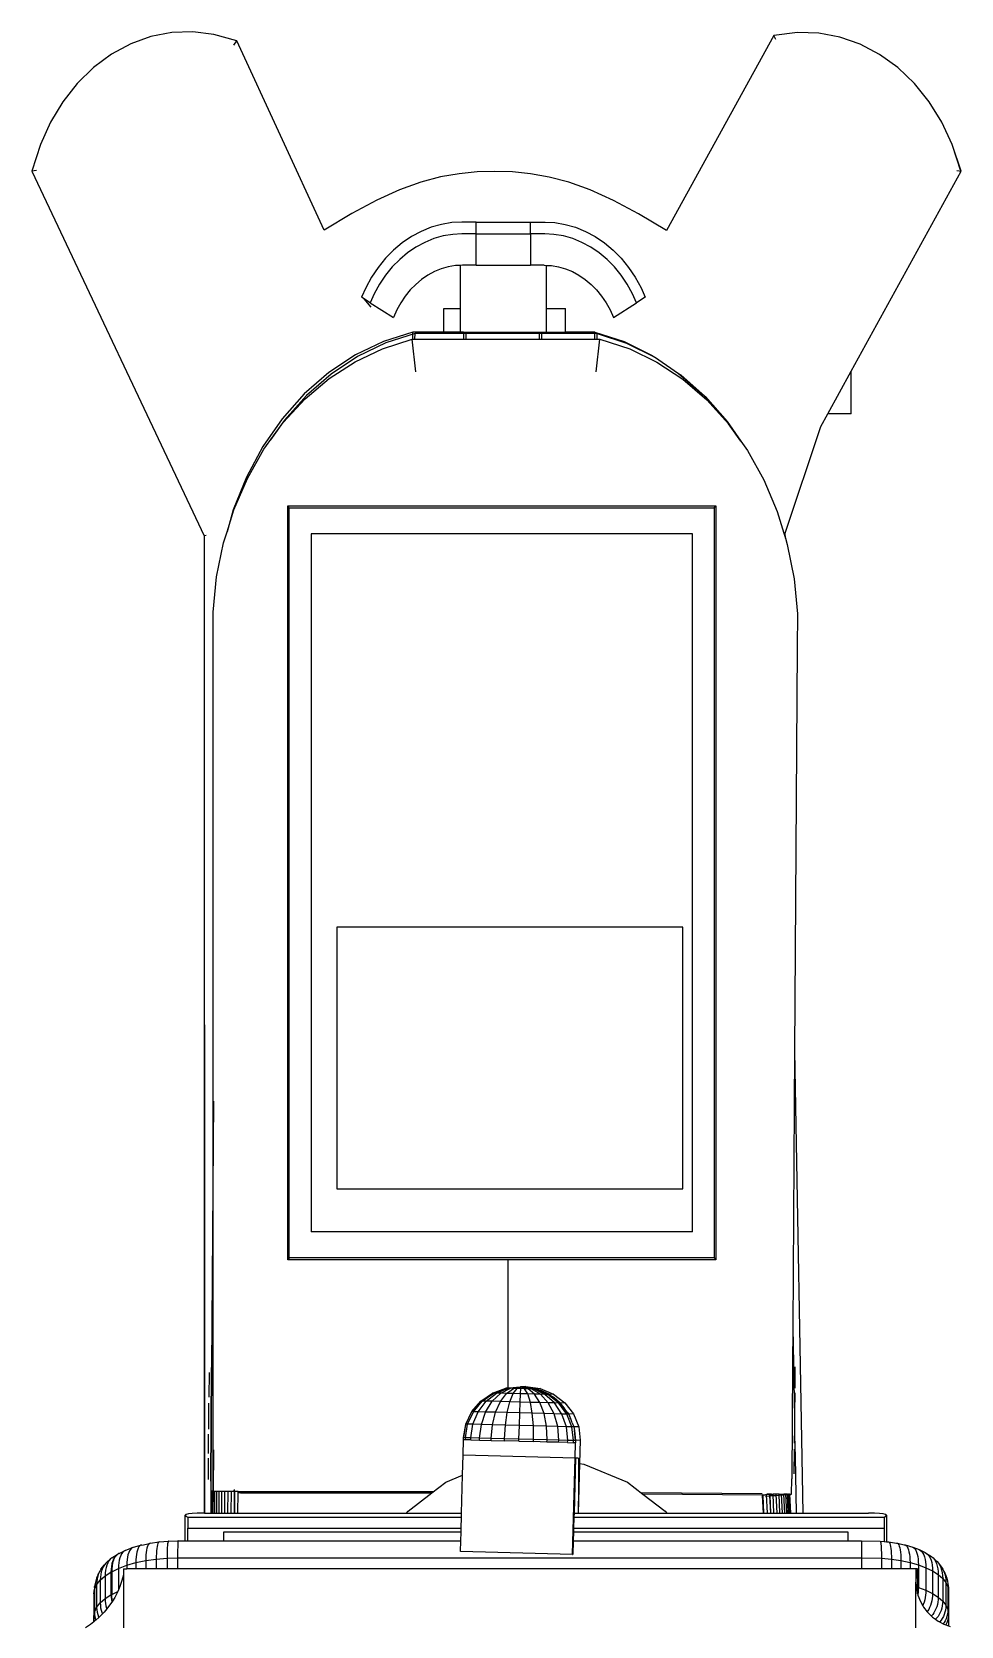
# Model space of a CAD drawing. Header units: centimetres. Extents: x 127 to 455, y 35 to 178.
# Drawn here: x 131.5 to 178.8, y 97.1 to 178.2 of the extents above; entities that cross this region are included whole.
import ezdxf

# ---------------------------------------------------------------- set-up
doc = ezdxf.new("R2010")
doc.units = ezdxf.units.CM
doc.layers.add('Edges', color=7, linetype='Continuous')

# ---------------------------------------------------------------- blocks, each defined once
blk = doc.blocks.new('ultrasound machine pl')
at = {"layer": 'Edges'}
for p, q in [((137.513, 178.002), (136.485, 177.633)), ((138.573, 178.207), (137.513, 178.002)), ((139.647, 178.245), (138.573, 178.207)), ((140.715, 178.115), (139.647, 178.245)), ((141.885, 177.785), (140.715, 178.115)), ((141.745, 177.564), (141.885, 177.785)), ((146.342, 168.156), (141.885, 177.785)), ((169.249, 178.067), (163.779, 168.124)), ((170.452, 178.216), (169.249, 178.067)), ((169.359, 177.85), (169.249, 178.067)), ((171.535, 178.182), (170.452, 178.216)), ((172.605, 177.982), (171.535, 178.182)), ((173.645, 177.617), (172.605, 177.982)), ((135.505, 177.107), (134.591, 176.432)), ((136.485, 177.633), (135.505, 177.107)), ((174.636, 177.096), (173.645, 177.617)), ((175.563, 176.425), (174.636, 177.096)), ((134.591, 176.432), (133.759, 175.621)), ((176.41, 175.617), (175.563, 176.425)), ((133.759, 175.621), (133.022, 174.687)), ((177.163, 174.685), (176.41, 175.617)), ((133.022, 174.687), (132.393, 173.646)), ((177.809, 173.645), (177.163, 174.685)), ((132.393, 173.646), (131.883, 172.516)), ((178.337, 172.514), (177.809, 173.645)), ((131.883, 172.516), (131.451, 171.161)), ((178.784, 171.154), (178.331, 172.51)), ((178.787, 171.154), (178.334, 172.512)), ((178.791, 171.153), (178.337, 172.514)), ((131.684, 171.182), (131.451, 171.161)), ((131.451, 171.161), (140.236, 152.591)), ((173.189, 160.969), (178.791, 171.153)), ((178.576, 171.179), (178.787, 171.154)), ((178.787, 171.154), (178.784, 171.154)), ((178.791, 171.153), (178.787, 171.154)), ((151.284, 168.085), (150.792, 167.821)), ((151.794, 168.294), (151.284, 168.085)), ((152.318, 168.444), (151.794, 168.294)), ((152.852, 168.534), (152.318, 168.444)), ((153.348, 168.562), (152.852, 168.534)), ((154.092, 168.562), (153.348, 168.562)), ((154.092, 168.562), (156.851, 168.562)), ((154.092, 167.962), (154.092, 168.562)), ((156.851, 168.562), (157.596, 168.562)), ((156.851, 167.962), (156.851, 168.562)), ((157.596, 168.562), (158.091, 168.534)), ((158.091, 168.534), (158.625, 168.444)), ((158.625, 168.444), (159.15, 168.294)), ((159.15, 168.294), (159.66, 168.085)), ((159.66, 168.085), (160.152, 167.821)), ((150.323, 167.502), (149.881, 167.132)), ((150.792, 167.821), (150.323, 167.502)), ((151.019, 167.285), (150.591, 166.994)), ((151.468, 167.527), (151.019, 167.285)), ((151.934, 167.717), (151.468, 167.527)), ((152.412, 167.854), (151.934, 167.717)), ((152.899, 167.936), (152.412, 167.854)), ((153.36, 167.962), (152.899, 167.936)), ((154.092, 167.962), (153.36, 167.962)), ((154.092, 166.362), (154.092, 167.962)), ((154.092, 167.962), (156.851, 167.962)), ((156.851, 167.962), (156.851, 166.362)), ((157.584, 167.962), (156.851, 167.962)), ((158.044, 167.936), (157.584, 167.962)), ((158.531, 167.854), (158.044, 167.936)), ((159.01, 167.717), (158.531, 167.854)), ((159.476, 167.527), (159.01, 167.717)), ((159.925, 167.285), (159.476, 167.527)), ((160.353, 166.994), (159.925, 167.285)), ((160.152, 167.821), (160.621, 167.502)), ((160.621, 167.502), (161.063, 167.132)), ((149.47, 166.715), (149.094, 166.253)), ((149.881, 167.132), (149.47, 166.715)), ((150.188, 166.657), (149.813, 166.276)), ((150.591, 166.994), (150.188, 166.657)), ((160.756, 166.657), (160.353, 166.994)), ((161.131, 166.276), (160.756, 166.657)), ((161.063, 167.132), (161.474, 166.715)), ((161.474, 166.715), (161.85, 166.253)), ((148.755, 165.75), (148.458, 165.213)), ((149.094, 166.253), (148.755, 165.75)), ((149.469, 165.854), (149.16, 165.396)), ((149.813, 166.276), (149.469, 165.854)), ((151.306, 165.64), (151.006, 165.389)), ((151.625, 165.857), (151.306, 165.64)), ((151.959, 166.037), (151.625, 165.857)), ((152.306, 166.178), (151.959, 166.037)), ((152.662, 166.28), (152.306, 166.178)), ((153.025, 166.342), (152.662, 166.28)), ((153.283, 166.356), (153.025, 166.342)), ((153.391, 166.362), (153.283, 166.356)), ((153.283, 164.164), (153.283, 166.356)), ((154.092, 166.362), (153.391, 166.362)), ((154.092, 166.362), (156.851, 166.362)), ((157.553, 166.362), (156.851, 166.362)), ((157.553, 166.362), (157.661, 166.356)), ((157.661, 166.356), (157.919, 166.342)), ((157.661, 164.164), (157.661, 166.356)), ((157.919, 166.342), (158.281, 166.28)), ((158.281, 166.28), (158.638, 166.178)), ((158.638, 166.178), (158.985, 166.037)), ((158.985, 166.037), (159.319, 165.857)), ((159.319, 165.857), (159.637, 165.64)), ((159.637, 165.64), (159.938, 165.389)), ((161.474, 165.854), (161.131, 166.276)), ((161.783, 165.396), (161.474, 165.854)), ((161.85, 166.253), (162.188, 165.75)), ((162.188, 165.75), (162.486, 165.213)), ((148.458, 165.213), (148.244, 164.735)), ((148.889, 164.905), (148.687, 164.452)), ((149.16, 165.396), (148.889, 164.905)), ((150.727, 165.105), (150.471, 164.791)), ((151.006, 165.389), (150.727, 165.105)), ((159.938, 165.389), (160.217, 165.105)), ((160.217, 165.105), (160.472, 164.791)), ((162.055, 164.905), (161.783, 165.396)), ((162.257, 164.452), (162.055, 164.905)), ((162.486, 165.213), (162.699, 164.735)), ((148.687, 164.452), (148.244, 164.735)), ((148.364, 164.658), (148.717, 164.225)), ((148.687, 164.452), (149.866, 163.698)), ((150.039, 164.085), (149.866, 163.698)), ((150.241, 164.45), (150.039, 164.085)), ((150.471, 164.791), (150.241, 164.45)), ((152.445, 162.962), (152.445, 164.164)), ((152.445, 164.164), (153.283, 164.164)), ((153.283, 162.962), (153.283, 164.164)), ((157.661, 164.164), (158.631, 164.164)), ((157.661, 162.962), (157.661, 164.164)), ((158.631, 162.962), (158.631, 164.164)), ((160.472, 164.791), (160.702, 164.45)), ((160.702, 164.45), (160.905, 164.085)), ((160.905, 164.085), (161.077, 163.698)), ((161.077, 163.698), (162.257, 164.452)), ((162.699, 164.735), (162.257, 164.452)), ((149.363, 162.486), (147.93, 161.794)), ((149.478, 162.411), (148.045, 161.719)), ((149.311, 162.113), (150.831, 162.595)), ((150.857, 162.962), (149.363, 162.486)), ((150.971, 162.887), (149.478, 162.411)), ((150.831, 162.595), (150.854, 162.595)), ((151.012, 160.931), (150.831, 162.595)), ((150.854, 162.595), (150.857, 162.962)), ((150.854, 162.578), (150.854, 162.595)), ((150.854, 162.595), (150.969, 162.595)), ((152.445, 162.962), (150.857, 162.962)), ((150.969, 162.595), (150.971, 162.887)), ((150.969, 162.578), (150.969, 162.595)), ((150.969, 162.595), (153.445, 162.595)), ((153.445, 162.887), (150.971, 162.887)), ((153.283, 162.962), (152.445, 162.962)), ((153.445, 162.962), (153.283, 162.962)), ((153.445, 162.962), (153.445, 162.887)), ((153.445, 162.962), (157.291, 162.962)), ((153.559, 162.887), (153.445, 162.887)), ((153.445, 162.887), (153.445, 162.595)), ((153.445, 162.595), (153.445, 162.578)), ((153.445, 162.595), (153.559, 162.595)), ((157.291, 162.887), (153.559, 162.887)), ((153.559, 162.887), (153.559, 162.595)), ((153.559, 162.595), (153.559, 162.578)), ((153.559, 162.595), (157.291, 162.595)), ((157.291, 162.962), (157.291, 162.887)), ((157.291, 162.962), (157.661, 162.962)), ((157.406, 162.887), (157.291, 162.887)), ((157.291, 162.887), (157.291, 162.595)), ((157.291, 162.595), (157.291, 162.578)), ((157.291, 162.595), (157.406, 162.595)), ((160.136, 162.887), (157.406, 162.887)), ((157.406, 162.887), (157.406, 162.595)), ((157.406, 162.595), (157.406, 162.578)), ((157.406, 162.595), (160.136, 162.595)), ((157.661, 162.962), (158.631, 162.962)), ((160.136, 162.962), (158.631, 162.962)), ((160.136, 162.962), (161.626, 162.472)), ((160.136, 162.887), (160.136, 162.962)), ((160.251, 162.887), (160.136, 162.887)), ((160.136, 162.595), (160.136, 162.887)), ((160.136, 162.578), (160.136, 162.595)), ((160.136, 162.595), (160.251, 162.595)), ((160.199, 160.931), (160.385, 162.595)), ((160.251, 162.887), (161.741, 162.397)), ((160.251, 162.595), (160.251, 162.887)), ((160.251, 162.578), (160.251, 162.595)), ((160.251, 162.595), (160.385, 162.595)), ((160.385, 162.595), (161.905, 162.098)), ((161.626, 162.472), (163.055, 161.767)), ((161.741, 162.397), (163.158, 161.697)), ((147.93, 161.794), (146.579, 160.897)), ((148.045, 161.719), (146.694, 160.822)), ((147.916, 161.45), (149.311, 162.113)), ((161.905, 162.098), (163.296, 161.422)), ((163.055, 161.767), (163.158, 161.697)), ((163.158, 161.697), (163.169, 161.692)), ((163.169, 161.692), (164.4, 160.858)), ((146.579, 160.897), (145.33, 159.809)), ((146.694, 160.822), (145.445, 159.734)), ((146.597, 160.594), (147.916, 161.45)), ((163.296, 161.422), (164.61, 160.553)), ((164.4, 160.858), (165.642, 159.758)), ((164.4, 160.858), (164.514, 160.783)), ((164.514, 160.783), (165.756, 159.683)), ((171.996, 158.8), (173.189, 160.969)), ((173.189, 158.8), (173.189, 160.969)), ((145.372, 159.555), (146.597, 160.594)), ((164.61, 160.553), (165.828, 159.503)), ((145.33, 159.809), (144.203, 158.545)), ((144.26, 158.35), (145.372, 159.555)), ((145.445, 159.734), (144.317, 158.47)), ((165.642, 159.758), (166.761, 158.484)), ((165.756, 159.683), (166.876, 158.409)), ((165.828, 159.503), (166.784, 158.452)), ((144.203, 158.545), (143.213, 157.126)), ((143.275, 156.995), (144.26, 158.35)), ((144.317, 158.47), (143.616, 157.464)), ((166.761, 158.484), (166.784, 158.452)), ((166.784, 158.452), (166.932, 158.288)), ((166.876, 158.409), (167.57, 157.396)), ((171.64, 158.153), (171.996, 158.8)), ((173.189, 158.8), (171.996, 158.8)), ((167.57, 157.396), (166.932, 158.288)), ((169.835, 152.722), (171.64, 158.153)), ((143.213, 157.126), (142.377, 155.571)), ((142.431, 155.509), (143.275, 156.995)), ((167.57, 157.396), (167.909, 156.924)), ((167.909, 156.924), (168.742, 155.43)), ((142.377, 155.571), (141.706, 153.906)), ((141.742, 153.914), (142.431, 155.509)), ((168.742, 155.43), (169.421, 153.829)), ((141.392, 152.795), (141.742, 153.914)), ((141.706, 153.906), (141.392, 152.795)), ((144.487, 115.723), (144.487, 154.108)), ((144.487, 154.108), (166.294, 154.108)), ((144.564, 154.015), (144.487, 154.108)), ((144.564, 115.815), (144.564, 154.015)), ((144.564, 154.015), (166.217, 154.015)), ((166.217, 154.015), (166.294, 154.108)), ((166.217, 154.015), (166.217, 115.815)), ((166.294, 154.108), (166.294, 115.723)), ((169.421, 153.829), (169.761, 152.717)), ((140.243, 152.593), (140.337, 152.622)), ((141.216, 152.232), (141.392, 152.795)), ((145.681, 152.68), (145.681, 117.151)), ((165.1, 152.68), (145.681, 152.68)), ((165.1, 117.151), (165.1, 152.68)), ((169.835, 152.722), (169.761, 152.717)), ((169.761, 152.717), (169.839, 152.46)), ((169.839, 152.46), (169.835, 152.722)), ((140.243, 152.593), (140.236, 152.591)), ((140.236, 152.591), (140.24, 152.592)), ((140.236, 152.591), (140.24, 102.814)), ((140.24, 152.592), (140.243, 152.593)), ((140.24, 102.814), (140.243, 152.593)), ((140.24, 102.814), (140.24, 152.592)), ((140.861, 150.488), (141.216, 152.232)), ((169.839, 152.46), (169.936, 152.142)), ((169.936, 152.142), (170.28, 150.394)), ((140.682, 148.705), (140.861, 150.488)), ((170.28, 150.394), (170.447, 148.61)), ((140.682, 146.981), (140.682, 148.705)), ((170.447, 148.61), (170.436, 146.886)), ((140.682, 121.64), (140.682, 146.981)), ((170.436, 146.886), (170.303, 126.345)), ((164.618, 132.652), (146.989, 132.652)), ((146.989, 132.652), (146.989, 119.329)), ((164.618, 119.329), (164.618, 132.652)), ((170.303, 126.345), (170.212, 112.258)), ((170.303, 126.345), (170.721, 102.815)), ((140.696, 123.797), (140.682, 121.64)), ((140.682, 121.64), (140.609, 110.242)), ((140.682, 103.947), (140.682, 121.64)), ((146.989, 119.329), (164.618, 119.329)), ((165.1, 117.151), (145.681, 117.151)), ((144.564, 115.815), (144.487, 115.723)), ((166.294, 115.723), (144.487, 115.723)), ((166.217, 115.815), (144.564, 115.815)), ((155.699, 115.743), (155.699, 109.191)), ((166.217, 115.815), (166.294, 115.723)), ((170.212, 112.258), (170.2, 110.365)), ((170.212, 112.258), (170.304, 107.706)), ((140.477, 109.98), (140.468, 108.73)), ((140.584, 110.242), (140.547, 104.442)), ((140.609, 110.242), (140.571, 104.442)), ((140.609, 110.242), (140.584, 110.242)), ((170.2, 110.365), (170.162, 104.565)), ((170.178, 104.565), (170.215, 110.365)), ((170.2, 110.365), (170.215, 110.365)), ((170.321, 110.273), (170.314, 109.188)), ((154.319, 108.527), (154.911, 108.935)), ((154.395, 108.525), (154.978, 108.933)), ((154.591, 108.52), (155.117, 108.929)), ((154.907, 108.512), (155.34, 108.923)), ((154.911, 108.935), (155.594, 109.181)), ((154.978, 108.933), (154.911, 108.935)), ((154.978, 108.933), (155.65, 109.18)), ((155.117, 108.929), (154.978, 108.933)), ((155.117, 108.929), (155.722, 109.178)), ((155.34, 108.923), (155.117, 108.929)), ((155.321, 108.501), (155.633, 108.916)), ((155.34, 108.923), (155.838, 109.175)), ((155.633, 108.916), (155.34, 108.923)), ((155.594, 109.181), (156.322, 109.251)), ((155.65, 109.18), (155.594, 109.181)), ((155.633, 108.916), (155.99, 109.171)), ((155.975, 108.906), (155.633, 108.916)), ((155.65, 109.18), (156.345, 109.247)), ((155.722, 109.178), (155.65, 109.18)), ((155.722, 109.178), (156.345, 109.247)), ((155.838, 109.175), (155.722, 109.178)), ((155.805, 108.488), (155.975, 108.906)), ((155.838, 109.175), (156.345, 109.247)), ((155.99, 109.171), (155.838, 109.175)), ((155.975, 108.906), (156.167, 109.166)), ((156.343, 108.897), (155.975, 108.906)), ((155.99, 109.171), (156.345, 109.247)), ((156.167, 109.166), (155.99, 109.171)), ((156.167, 109.166), (156.368, 109.249)), ((156.357, 109.161), (156.167, 109.166)), ((156.345, 109.247), (156.322, 109.251)), ((156.326, 108.474), (156.343, 108.897)), ((156.343, 108.897), (156.357, 109.161)), ((156.713, 108.887), (156.343, 108.897)), ((156.345, 109.247), (156.348, 109.247)), ((156.348, 109.247), (156.368, 109.249)), ((156.357, 109.161), (156.368, 109.249)), ((156.549, 109.156), (156.357, 109.161)), ((156.368, 109.249), (156.371, 109.249)), ((156.371, 109.249), (156.376, 109.248)), ((156.376, 109.248), (156.385, 109.247)), ((156.41, 109.247), (156.385, 109.247)), ((156.882, 109.147), (156.385, 109.247)), ((156.727, 109.151), (156.385, 109.247)), ((156.549, 109.156), (156.385, 109.247)), ((156.42, 109.248), (156.41, 109.247)), ((156.438, 109.246), (156.42, 109.248)), ((156.608, 109.265), (156.438, 109.246)), ((157.076, 109.142), (156.438, 109.246)), ((156.728, 109.229), (156.438, 109.246)), ((157, 109.144), (156.438, 109.246)), ((156.727, 109.151), (156.549, 109.156)), ((156.713, 108.887), (156.549, 109.156)), ((156.608, 109.265), (157.343, 109.157)), ((157.058, 108.878), (156.713, 108.887)), ((156.848, 108.46), (156.713, 108.887)), ((156.882, 109.147), (156.727, 109.151)), ((157.058, 108.878), (156.727, 109.151)), ((157.082, 109.161), (156.728, 109.229)), ((157, 109.144), (156.882, 109.147)), ((157.355, 108.87), (156.882, 109.147)), ((157.076, 109.142), (157, 109.144)), ((157.585, 108.864), (157, 109.144)), ((157.355, 108.87), (157.058, 108.878)), ((157.336, 108.447), (157.058, 108.878)), ((157.731, 108.86), (157.076, 109.142)), ((157.103, 109.142), (157.076, 109.142)), ((157.136, 109.144), (157.082, 109.161)), ((157.103, 109.142), (157.783, 108.859)), ((157.343, 109.157), (157.136, 109.144)), ((157.425, 109.048), (157.136, 109.144)), ((157.343, 109.157), (158.023, 108.874)), ((157.585, 108.864), (157.355, 108.87)), ((157.757, 108.436), (157.355, 108.87)), ((157.75, 108.891), (157.425, 109.048)), ((157.731, 108.86), (157.585, 108.864)), ((158.081, 108.428), (157.585, 108.864)), ((158.288, 108.422), (157.731, 108.86)), ((157.783, 108.859), (157.731, 108.86)), ((157.798, 108.86), (157.75, 108.891)), ((157.783, 108.859), (158.347, 108.431)), ((157.804, 108.86), (157.798, 108.86)), ((157.8, 108.858), (157.798, 108.86)), ((157.804, 108.86), (157.8, 108.858)), ((157.809, 108.858), (157.804, 108.86)), ((158.023, 108.874), (157.809, 108.858)), ((157.862, 108.817), (157.809, 108.858)), ((158.051, 108.693), (157.862, 108.817)), ((158.023, 108.874), (158.602, 108.436)), ((170.312, 108.945), (170.306, 107.966)), ((140.458, 107.101), (140.466, 108.424)), ((153.562, 107.351), (153.859, 107.987)), ((153.649, 107.349), (153.942, 107.985)), ((153.859, 107.987), (154.319, 108.527)), ((153.942, 107.985), (153.859, 107.987)), ((153.917, 107.342), (154.182, 107.979)), ((153.942, 107.985), (154.395, 108.525)), ((154.182, 107.979), (153.942, 107.985)), ((154.182, 107.979), (154.591, 108.52)), ((154.569, 107.968), (154.182, 107.979)), ((154.395, 108.525), (154.319, 108.527)), ((154.349, 107.33), (154.569, 107.968)), ((154.591, 108.52), (154.395, 108.525)), ((154.569, 107.968), (154.907, 108.512)), ((155.076, 107.955), (154.569, 107.968)), ((154.907, 108.512), (154.591, 108.52)), ((155.321, 108.501), (154.907, 108.512)), ((155.076, 107.955), (155.321, 108.501)), ((155.805, 108.488), (155.321, 108.501)), ((155.669, 107.939), (155.805, 108.488)), ((156.326, 108.474), (155.805, 108.488)), ((156.306, 107.922), (156.326, 108.474)), ((156.848, 108.46), (156.326, 108.474)), ((157.336, 108.447), (156.848, 108.46)), ((156.946, 107.905), (156.848, 108.46)), ((157.757, 108.436), (157.336, 108.447)), ((157.544, 107.89), (157.336, 108.447)), ((158.081, 108.428), (157.757, 108.436)), ((158.059, 107.876), (157.757, 108.436)), ((158.324, 108.457), (158.051, 108.693)), ((158.288, 108.422), (158.081, 108.428)), ((158.456, 107.865), (158.081, 108.428)), ((158.709, 107.859), (158.288, 108.422)), ((158.361, 108.42), (158.288, 108.422)), ((158.347, 108.431), (158.324, 108.457)), ((158.377, 108.42), (158.324, 108.457)), ((158.347, 108.431), (158.361, 108.42)), ((158.377, 108.42), (158.361, 108.42)), ((158.361, 108.42), (158.393, 108.38)), ((158.602, 108.436), (158.377, 108.42)), ((158.496, 108.264), (158.377, 108.42)), ((158.714, 107.966), (158.393, 108.38)), ((158.496, 108.264), (158.393, 108.38)), ((158.564, 108.187), (158.496, 108.264)), ((158.644, 108.07), (158.564, 108.187)), ((158.602, 108.436), (159.04, 107.872)), ((158.806, 107.857), (158.644, 108.07)), ((158.714, 107.966), (158.644, 108.07)), ((153.448, 106.662), (153.563, 107.333)), ((153.451, 106.662), (153.563, 107.333)), ((153.537, 106.66), (153.649, 107.349)), ((153.649, 107.349), (153.562, 107.351)), ((153.563, 107.333), (153.562, 107.351)), ((153.917, 107.342), (153.649, 107.349)), ((153.815, 106.653), (153.917, 107.342)), ((154.349, 107.33), (153.917, 107.342)), ((154.261, 106.641), (154.349, 107.33)), ((154.914, 107.315), (154.349, 107.33)), ((154.846, 106.625), (154.914, 107.315)), ((154.914, 107.315), (155.076, 107.955)), ((155.575, 107.298), (154.914, 107.315)), ((155.669, 107.939), (155.076, 107.955)), ((155.531, 106.607), (155.575, 107.298)), ((155.575, 107.298), (155.669, 107.939)), ((156.286, 107.279), (155.575, 107.298)), ((156.306, 107.922), (155.669, 107.939)), ((156.267, 106.588), (156.286, 107.279)), ((156.286, 107.279), (156.306, 107.922)), ((157, 107.26), (156.286, 107.279)), ((156.946, 107.905), (156.306, 107.922)), ((157.544, 107.89), (156.946, 107.905)), ((157, 107.26), (156.946, 107.905)), ((157.666, 107.242), (157, 107.26)), ((157.005, 106.568), (157, 107.26)), ((158.059, 107.876), (157.544, 107.89)), ((157.666, 107.242), (157.544, 107.89)), ((158.241, 107.227), (157.666, 107.242)), ((157.696, 106.55), (157.666, 107.242)), ((158.456, 107.865), (158.059, 107.876)), ((158.241, 107.227), (158.059, 107.876)), ((158.684, 107.216), (158.241, 107.227)), ((158.29, 106.534), (158.241, 107.227)), ((158.709, 107.859), (158.456, 107.865)), ((158.684, 107.216), (158.456, 107.865)), ((158.966, 107.208), (158.684, 107.216)), ((158.75, 106.522), (158.684, 107.216)), ((158.966, 107.208), (158.709, 107.859)), ((158.8, 107.856), (158.709, 107.859)), ((158.714, 107.966), (158.8, 107.856)), ((158.806, 107.857), (158.8, 107.856)), ((158.8, 107.856), (158.874, 107.675)), ((159.04, 107.872), (158.806, 107.857)), ((158.903, 107.617), (158.806, 107.857)), ((158.876, 107.67), (158.874, 107.675)), ((158.903, 107.617), (158.876, 107.67)), ((158.929, 107.566), (158.903, 107.617)), ((158.96, 107.475), (158.903, 107.617)), ((158.96, 107.475), (158.929, 107.566)), ((158.983, 107.411), (158.96, 107.475)), ((159.041, 106.514), (158.966, 107.208)), ((159.067, 107.205), (158.966, 107.208)), ((158.983, 107.411), (159.067, 107.205)), ((159.04, 107.872), (159.307, 107.221)), ((159.307, 107.221), (159.067, 107.205)), ((159.067, 107.205), (159.087, 107.033)), ((159.307, 107.221), (159.386, 106.527)), ((170.304, 107.706), (170.298, 106.755)), ((140.45, 105.862), (140.456, 106.841)), ((153.425, 105.794), (153.447, 106.554)), ((153.447, 106.554), (153.448, 106.644)), ((153.536, 106.551), (153.447, 106.554)), ((153.448, 106.644), (153.448, 106.662)), ((153.451, 106.662), (153.448, 106.662)), ((153.537, 106.66), (153.451, 106.662)), ((153.536, 106.551), (153.537, 106.66)), ((153.813, 106.544), (153.536, 106.551)), ((153.815, 106.653), (153.537, 106.66)), ((153.813, 106.544), (153.815, 106.653)), ((153.813, 106.544), (154.26, 106.532)), ((154.261, 106.641), (153.815, 106.653)), ((154.26, 106.532), (154.261, 106.641)), ((154.26, 106.532), (154.845, 106.517)), ((154.846, 106.625), (154.261, 106.641)), ((154.845, 106.517), (154.846, 106.625)), ((154.845, 106.517), (155.528, 106.498)), ((155.531, 106.607), (154.846, 106.625)), ((155.528, 106.498), (155.531, 106.607)), ((156.264, 106.479), (155.528, 106.498)), ((156.267, 106.588), (155.531, 106.607)), ((156.264, 106.479), (156.267, 106.588)), ((156.264, 106.479), (157.002, 106.459)), ((157.005, 106.568), (156.267, 106.588)), ((157.002, 106.459), (157.005, 106.568)), ((157.692, 106.441), (157.002, 106.459)), ((157.696, 106.55), (157.005, 106.568)), ((157.692, 106.441), (157.696, 106.55)), ((158.286, 106.425), (157.692, 106.441)), ((158.29, 106.534), (157.696, 106.55)), ((158.286, 106.425), (158.29, 106.534)), ((158.745, 106.413), (158.286, 106.425)), ((158.75, 106.522), (158.29, 106.534)), ((158.745, 106.413), (158.75, 106.522)), ((158.745, 106.413), (159.037, 106.406)), ((159.041, 106.514), (158.75, 106.522)), ((159.037, 106.406), (159.041, 106.514)), ((159.141, 106.403), (159.037, 106.406)), ((159.146, 106.512), (159.041, 106.514)), ((159.09, 107.018), (159.087, 107.033)), ((159.12, 106.872), (159.09, 107.018)), ((159.09, 107.018), (159.146, 106.512)), ((159.146, 106.512), (159.12, 106.872)), ((159.123, 105.643), (159.141, 106.403)), ((159.146, 106.512), (159.141, 106.403)), ((159.386, 106.527), (159.146, 106.512)), ((159.386, 106.527), (159.355, 105.345)), ((170.296, 106.383), (170.298, 106.755)), ((170.298, 106.755), (170.329, 105.688)), ((140.441, 104.534), (140.448, 105.619)), ((140.696, 106.042), (140.683, 103.938)), ((153.397, 104.749), (153.425, 105.794)), ((153.425, 105.794), (159.123, 105.643)), ((158.992, 100.707), (159.123, 105.643)), ((159.146, 105.643), (159.071, 102.815)), ((159.123, 105.643), (159.146, 105.643)), ((159.146, 105.643), (159.288, 105.643)), ((159.288, 105.643), (159.294, 105.594)), ((159.294, 105.594), (159.299, 105.499)), ((170.286, 104.827), (170.294, 106.077)), ((170.329, 105.688), (170.38, 102.815)), ((152.533, 104.391), (153.397, 104.749)), ((153.346, 102.815), (153.397, 104.749)), ((159.355, 105.345), (159.288, 102.815)), ((159.299, 105.499), (159.302, 105.361)), ((159.302, 105.361), (159.304, 105.179)), ((159.304, 105.179), (159.304, 104.954)), ((159.304, 104.954), (159.304, 104.687)), ((159.355, 105.345), (159.566, 105.317)), ((159.566, 105.317), (161.801, 104.391)), ((140.571, 104.442), (140.547, 104.442)), ((140.568, 103.938), (140.561, 102.815)), ((140.571, 104.442), (140.568, 103.957)), ((140.568, 103.957), (140.568, 103.947)), ((140.568, 103.947), (140.568, 103.938)), ((140.568, 103.947), (140.682, 103.947)), ((140.568, 103.947), (140.582, 103.947)), ((140.568, 103.938), (140.582, 103.938)), ((140.582, 103.938), (140.575, 102.815)), ((140.582, 103.947), (140.582, 103.938)), ((140.582, 103.947), (140.619, 103.947)), ((140.582, 103.938), (140.619, 103.938)), ((140.619, 103.938), (140.612, 102.815)), ((140.619, 103.947), (140.619, 103.938)), ((140.619, 103.947), (140.679, 103.946)), ((140.619, 103.938), (140.679, 103.938)), ((140.679, 103.938), (140.671, 102.815)), ((140.679, 103.946), (140.679, 103.938)), ((140.679, 103.946), (140.76, 103.946)), ((140.679, 103.938), (140.682, 103.938)), ((140.682, 103.947), (140.696, 103.947)), ((140.682, 103.938), (140.682, 103.947)), ((140.682, 103.938), (140.76, 103.938)), ((140.76, 103.938), (140.753, 102.815)), ((140.76, 103.946), (140.76, 103.938)), ((140.76, 103.946), (140.861, 103.945)), ((140.76, 103.938), (140.861, 103.938)), ((140.861, 103.938), (140.854, 102.815)), ((140.861, 103.945), (140.861, 103.938)), ((140.861, 103.945), (140.981, 103.944)), ((140.861, 103.938), (140.981, 103.938)), ((140.981, 103.938), (140.974, 102.815)), ((140.981, 103.944), (140.981, 103.938)), ((140.981, 103.944), (141.117, 103.942)), ((140.981, 103.938), (141.117, 103.938)), ((141.117, 103.938), (141.11, 102.815)), ((141.117, 103.942), (141.117, 103.938)), ((141.117, 103.942), (141.268, 103.941)), ((141.117, 103.938), (141.268, 103.938)), ((141.268, 103.938), (141.261, 102.815)), ((141.268, 103.941), (141.268, 103.938)), ((141.268, 103.941), (141.43, 103.938)), ((141.268, 103.938), (141.43, 103.938)), ((141.43, 103.938), (141.423, 102.815)), ((141.43, 103.938), (141.601, 103.938)), ((141.601, 103.938), (141.594, 102.815)), ((141.601, 103.938), (141.732, 103.938)), ((141.788, 103.984), (141.732, 103.984)), ((141.732, 103.984), (141.732, 103.938)), ((141.732, 103.938), (141.778, 103.938)), ((141.778, 103.914), (141.771, 102.815)), ((141.778, 103.938), (141.893, 103.938)), ((141.778, 103.914), (141.778, 103.938)), ((141.778, 103.938), (141.958, 103.913)), ((141.778, 102.815), (141.778, 103.914)), ((141.893, 103.938), (141.958, 103.935)), ((141.958, 103.913), (141.958, 103.935)), ((141.958, 103.863), (141.958, 103.913)), ((141.958, 103.913), (151.909, 103.913)), ((151.823, 103.847), (152.533, 104.391)), ((159.299, 104.033), (159.294, 103.648)), ((159.302, 104.379), (159.299, 104.033)), ((159.304, 104.687), (159.302, 104.379)), ((161.801, 104.391), (162.582, 103.792)), ((170.157, 103.779), (170.162, 104.565)), ((170.162, 104.565), (170.178, 104.565)), ((141.951, 102.815), (141.958, 103.863)), ((141.958, 103.871), (142.073, 103.868)), ((141.958, 103.863), (142.073, 103.847)), ((142.073, 103.847), (151.823, 103.847)), ((150.613, 102.918), (151.823, 103.847)), ((159.289, 103.228), (159.283, 102.815)), ((159.294, 103.648), (159.289, 103.228)), ((168.652, 103.801), (162.496, 103.858)), ((162.582, 103.792), (163.721, 102.918)), ((168.655, 103.736), (162.582, 103.792)), ((168.705, 103.735), (168.655, 103.736)), ((168.655, 103.736), (168.656, 103.72)), ((168.656, 103.72), (168.705, 103.72)), ((168.656, 103.72), (168.656, 103.717)), ((168.656, 103.717), (168.705, 103.716)), ((168.656, 103.717), (168.713, 102.815)), ((168.705, 103.735), (168.704, 103.756)), ((168.767, 103.735), (168.705, 103.735)), ((168.705, 103.72), (168.705, 103.735)), ((168.705, 103.716), (168.705, 103.72)), ((168.747, 102.815), (168.705, 103.716)), ((168.874, 103.767), (168.767, 103.735)), ((168.818, 103.69), (168.991, 103.702)), ((168.874, 103.767), (168.877, 103.768)), ((168.915, 103.78), (168.877, 103.768)), ((168.877, 103.768), (169.048, 103.779)), ((168.921, 102.815), (168.877, 103.768)), ((168.915, 103.78), (168.917, 103.781)), ((168.947, 103.79), (168.917, 103.781)), ((168.917, 103.781), (169.048, 103.779)), ((169.071, 103.789), (168.947, 103.79)), ((168.991, 103.702), (169.162, 103.713)), ((169.048, 103.779), (169.071, 103.789)), ((169.048, 103.779), (169.124, 103.788)), ((169.051, 103.714), (169.048, 103.779)), ((169.051, 103.714), (169.059, 103.714)), ((169.092, 102.815), (169.051, 103.714)), ((169.051, 103.714), (169.082, 102.815)), ((169.059, 103.714), (169.162, 103.713)), ((169.124, 103.788), (169.071, 103.789)), ((169.124, 103.788), (169.213, 103.787)), ((169.162, 103.713), (169.192, 103.725)), ((169.162, 103.713), (169.327, 103.724)), ((169.257, 102.815), (169.213, 103.787)), ((169.369, 103.786), (169.213, 103.787)), ((169.327, 103.724), (169.483, 103.734)), ((169.414, 102.815), (169.369, 103.786)), ((169.515, 103.785), (169.369, 103.786)), ((169.483, 103.734), (169.628, 103.744)), ((169.559, 102.815), (169.515, 103.785)), ((169.515, 103.785), (169.647, 103.783)), ((169.628, 103.744), (169.759, 103.752)), ((169.691, 102.815), (169.647, 103.783)), ((169.647, 103.783), (169.762, 103.782)), ((169.759, 103.752), (169.875, 103.76)), ((169.807, 102.815), (169.762, 103.782)), ((169.86, 103.781), (169.762, 103.782)), ((169.905, 102.815), (169.86, 103.781)), ((169.939, 103.781), (169.86, 103.781)), ((169.875, 103.76), (169.972, 103.766)), ((169.984, 102.815), (169.939, 103.781)), ((169.939, 103.781), (169.997, 103.78)), ((169.972, 103.766), (170.051, 103.772)), ((170.041, 102.815), (169.997, 103.78)), ((170.032, 103.78), (169.997, 103.78)), ((170.047, 103.78), (170.032, 103.78)), ((170.077, 102.815), (170.032, 103.78)), ((170.047, 103.78), (170.091, 102.815)), ((170.047, 103.78), (170.157, 103.779)), ((170.051, 103.772), (170.108, 103.775)), ((170.108, 103.775), (170.143, 103.779)), ((139.312, 102.75), (139.265, 102.711)), ((139.265, 102.711), (139.292, 102.664)), ((139.265, 101.411), (139.265, 102.711)), ((139.292, 102.664), (139.392, 102.611)), ((139.431, 102.781), (139.312, 102.75)), ((139.392, 102.611), (153.341, 102.611)), ((139.392, 102.611), (139.392, 102.047)), ((139.62, 102.802), (139.431, 102.781)), ((139.875, 102.814), (139.62, 102.802)), ((140.19, 102.815), (139.875, 102.814)), ((140.24, 102.814), (140.19, 102.815)), ((140.24, 102.814), (140.236, 102.802)), ((140.243, 102.802), (140.24, 102.814)), ((140.24, 102.802), (140.24, 102.814)), ((140.243, 102.814), (140.24, 102.814)), ((140.243, 102.814), (140.561, 102.815)), ((140.56, 102.807), (140.243, 102.814)), ((140.561, 102.815), (140.56, 102.807)), ((140.56, 102.807), (140.561, 102.802)), ((140.574, 102.802), (140.56, 102.807)), ((140.561, 102.815), (140.575, 102.815)), ((140.574, 102.802), (140.575, 102.815)), ((140.612, 102.802), (140.574, 102.802)), ((140.575, 102.815), (140.612, 102.815)), ((140.612, 102.815), (140.671, 102.815)), ((140.612, 102.802), (140.612, 102.815)), ((140.671, 102.802), (140.612, 102.802)), ((140.671, 102.815), (140.671, 102.802)), ((140.671, 102.815), (140.753, 102.815)), ((140.684, 102.802), (140.671, 102.802)), ((140.753, 102.815), (140.752, 102.802)), ((140.753, 102.815), (140.854, 102.815)), ((140.854, 102.815), (140.854, 102.802)), ((140.854, 102.815), (140.974, 102.815)), ((140.974, 102.815), (140.974, 102.802)), ((140.974, 102.815), (141.11, 102.815)), ((141.11, 102.815), (141.11, 102.802)), ((141.11, 102.815), (141.261, 102.815)), ((141.261, 102.815), (141.261, 102.802)), ((141.261, 102.815), (141.423, 102.815)), ((141.423, 102.815), (141.423, 102.802)), ((141.423, 102.815), (141.594, 102.815)), ((141.594, 102.815), (141.594, 102.802)), ((141.594, 102.815), (141.771, 102.815)), ((141.771, 102.815), (141.771, 102.802)), ((141.771, 102.815), (141.778, 102.815)), ((141.778, 102.802), (141.778, 102.815)), ((141.778, 102.815), (141.785, 102.815)), ((141.785, 102.815), (141.951, 102.815)), ((141.951, 102.802), (141.951, 102.815)), ((141.951, 102.815), (150.534, 102.815)), ((150.524, 102.802), (150.534, 102.815)), ((150.534, 102.815), (150.613, 102.918)), ((150.534, 102.815), (153.346, 102.815)), ((153.326, 102.047), (153.341, 102.611)), ((153.341, 102.611), (153.346, 102.815)), ((159.065, 102.611), (159.05, 102.047)), ((159.071, 102.815), (159.065, 102.611)), ((159.065, 102.611), (174.863, 102.611)), ((159.071, 102.815), (159.283, 102.815)), ((159.283, 102.815), (159.282, 102.802)), ((159.283, 102.815), (159.288, 102.815)), ((159.288, 102.815), (159.288, 102.802)), ((159.288, 102.815), (163.8, 102.815)), ((163.721, 102.918), (163.8, 102.815)), ((163.8, 102.815), (163.81, 102.802)), ((163.8, 102.815), (168.713, 102.815)), ((168.713, 102.815), (168.714, 102.802)), ((168.713, 102.815), (168.747, 102.815)), ((168.748, 102.802), (168.747, 102.815)), ((168.747, 102.815), (168.921, 102.815)), ((168.922, 102.802), (168.921, 102.815)), ((168.921, 102.815), (169.082, 102.815)), ((169.082, 102.815), (169.082, 102.802)), ((169.082, 102.815), (169.092, 102.815)), ((169.093, 102.802), (169.092, 102.815)), ((169.092, 102.815), (169.257, 102.815)), ((169.258, 102.802), (169.257, 102.815)), ((169.257, 102.815), (169.414, 102.815)), ((169.415, 102.802), (169.414, 102.815)), ((169.414, 102.815), (169.559, 102.815)), ((169.56, 102.802), (169.559, 102.815)), ((169.559, 102.815), (169.691, 102.815)), ((169.692, 102.802), (169.691, 102.815)), ((169.691, 102.815), (169.807, 102.815)), ((169.808, 102.802), (169.807, 102.815)), ((169.807, 102.815), (169.905, 102.815)), ((169.906, 102.802), (169.905, 102.815)), ((169.905, 102.815), (169.984, 102.815)), ((169.984, 102.802), (169.984, 102.815)), ((169.984, 102.815), (170.041, 102.815)), ((170.042, 102.802), (170.041, 102.815)), ((170.041, 102.815), (170.077, 102.815)), ((170.077, 102.802), (170.077, 102.815)), ((170.077, 102.815), (170.091, 102.815)), ((170.091, 102.815), (170.091, 102.802)), ((170.091, 102.815), (170.38, 102.815)), ((170.38, 102.815), (170.38, 102.802)), ((170.38, 102.815), (170.721, 102.815)), ((170.722, 102.802), (170.721, 102.815)), ((170.721, 102.815), (174.064, 102.815)), ((173.695, 102.807), (173.57, 102.802)), ((174.064, 102.815), (173.695, 102.807)), ((174.379, 102.814), (174.064, 102.815)), ((174.634, 102.802), (174.379, 102.814)), ((174.823, 102.781), (174.634, 102.802)), ((174.942, 102.75), (174.823, 102.781)), ((174.863, 102.611), (174.962, 102.664)), ((174.863, 102.611), (174.863, 102.047)), ((174.989, 102.711), (174.942, 102.75)), ((174.962, 102.664), (174.989, 102.711)), ((174.989, 102.711), (174.989, 101.363)), ((139.392, 102.047), (153.326, 102.047)), ((139.392, 101.411), (139.392, 102.047)), ((153.321, 101.858), (141.221, 101.858)), ((141.221, 101.858), (141.221, 101.411)), ((153.309, 101.411), (153.321, 101.858)), ((153.321, 101.858), (153.326, 102.047)), ((159.045, 101.858), (159.034, 101.411)), ((159.05, 102.047), (159.045, 101.858)), ((173.034, 101.858), (159.045, 101.858)), ((159.05, 102.047), (174.863, 102.047)), ((173.034, 101.411), (173.034, 101.858)), ((174.863, 102.047), (174.863, 101.374)), ((135.518, 100.535), (135.796, 100.715)), ((135.715, 100.613), (135.757, 100.669)), ((135.796, 100.715), (135.728, 100.652)), ((135.757, 100.669), (135.822, 100.729)), ((135.822, 100.729), (135.796, 100.715)), ((135.871, 100.759), (135.822, 100.729)), ((135.871, 100.759), (135.892, 100.771)), ((135.903, 100.769), (135.871, 100.759)), ((135.892, 100.771), (136.203, 100.922)), ((135.892, 100.771), (135.931, 100.782)), ((136.024, 100.75), (135.977, 100.657)), ((136.078, 100.826), (136.024, 100.75)), ((136.138, 100.884), (136.078, 100.826)), ((136.203, 100.922), (136.138, 100.884)), ((136.203, 100.922), (136.577, 101.064)), ((136.348, 100.704), (136.321, 100.584)), ((136.383, 100.81), (136.348, 100.704)), ((136.423, 100.9), (136.383, 100.81)), ((136.47, 100.974), (136.423, 100.9)), ((136.521, 101.029), (136.47, 100.974)), ((136.577, 101.064), (136.521, 101.029)), ((136.577, 101.064), (136.991, 101.184)), ((136.781, 100.717), (136.765, 100.586)), ((136.803, 100.835), (136.781, 100.717)), ((136.832, 100.94), (136.803, 100.835)), ((136.865, 101.028), (136.832, 100.94)), ((136.903, 101.099), (136.865, 101.028)), ((136.946, 101.151), (136.903, 101.099)), ((136.991, 101.184), (136.946, 101.151)), ((137.04, 101.196), (136.991, 101.184)), ((137.046, 101.195), (137.04, 101.196)), ((137.046, 101.195), (137.438, 101.279)), ((137.265, 100.693), (137.257, 100.553)), ((137.277, 100.822), (137.265, 100.693)), ((137.294, 100.94), (137.277, 100.822)), ((137.316, 101.043), (137.294, 100.94)), ((137.342, 101.129), (137.316, 101.043)), ((137.371, 101.198), (137.342, 101.129)), ((137.403, 101.248), (137.371, 101.198)), ((137.438, 101.279), (137.403, 101.248)), ((137.475, 101.289), (137.438, 101.279)), ((137.475, 101.289), (137.935, 101.356)), ((137.793, 100.77), (137.788, 100.63)), ((137.801, 100.899), (137.793, 100.77)), ((137.813, 101.016), (137.801, 100.899)), ((137.828, 101.117), (137.813, 101.016)), ((137.845, 101.203), (137.828, 101.117)), ((137.865, 101.271), (137.845, 101.203)), ((137.887, 101.319), (137.865, 101.271)), ((137.91, 101.348), (137.887, 101.319)), ((137.935, 101.356), (137.91, 101.348)), ((137.935, 101.356), (138.412, 101.397)), ((138.337, 100.677), (138.336, 100.53)), ((138.34, 100.817), (138.337, 100.677)), ((138.344, 100.946), (138.34, 100.817)), ((138.35, 101.062), (138.344, 100.946)), ((138.357, 101.163), (138.35, 101.062)), ((138.366, 101.248), (138.357, 101.163)), ((138.376, 101.314), (138.366, 101.248)), ((138.387, 101.362), (138.376, 101.314)), ((138.399, 101.39), (138.387, 101.362)), ((138.412, 101.397), (138.399, 101.39)), ((138.412, 101.397), (138.894, 101.411)), ((138.418, 101.39), (138.412, 101.397)), ((138.877, 100.961), (138.876, 100.832)), ((138.876, 100.832), (138.876, 100.693)), ((138.876, 100.693), (138.876, 100.545)), ((138.879, 101.077), (138.877, 100.961)), ((138.881, 101.178), (138.879, 101.077)), ((138.883, 101.262), (138.881, 101.178)), ((138.885, 101.329), (138.883, 101.262)), ((138.888, 101.376), (138.885, 101.329)), ((138.891, 101.404), (138.888, 101.376)), ((138.894, 101.411), (138.891, 101.404)), ((138.896, 101.404), (138.894, 101.411)), ((138.894, 101.411), (139.265, 101.411)), ((139.265, 101.404), (139.265, 101.411)), ((139.265, 101.411), (139.392, 101.411)), ((139.392, 101.404), (139.392, 101.411)), ((139.392, 101.411), (141.221, 101.411)), ((141.221, 101.411), (141.221, 101.404)), ((141.221, 101.411), (153.309, 101.411)), ((153.295, 100.858), (153.309, 101.411)), ((158.992, 100.707), (153.295, 100.858)), ((158.992, 100.707), (159.015, 100.707)), ((159.034, 101.411), (159.015, 100.707)), ((159.034, 101.411), (173.034, 101.411)), ((173.034, 101.404), (173.034, 101.411)), ((173.034, 101.411), (173.706, 101.411)), ((173.705, 101.404), (173.706, 101.411)), ((173.706, 101.411), (173.708, 101.404)), ((173.706, 101.411), (174.662, 101.391)), ((173.708, 101.404), (173.711, 101.376)), ((173.711, 101.376), (173.713, 101.329)), ((173.713, 101.329), (173.714, 101.262)), ((173.714, 101.262), (173.716, 101.178)), ((173.716, 101.178), (173.717, 101.077)), ((173.717, 101.077), (173.718, 100.961)), ((173.718, 100.961), (173.719, 100.832)), ((173.719, 100.832), (173.72, 100.693)), ((173.72, 100.693), (173.72, 100.545)), ((174.662, 101.391), (174.674, 101.384)), ((174.662, 101.391), (174.863, 101.374)), ((174.674, 101.384), (174.685, 101.356)), ((174.685, 101.356), (174.695, 101.308)), ((174.695, 101.308), (174.704, 101.242)), ((174.704, 101.242), (174.712, 101.157)), ((174.712, 101.157), (174.719, 101.056)), ((174.719, 101.056), (174.725, 100.94)), ((174.725, 100.94), (174.729, 100.811)), ((174.729, 100.811), (174.731, 100.672)), ((174.731, 100.672), (174.732, 100.524)), ((174.863, 101.374), (174.989, 101.363)), ((174.989, 101.363), (175.092, 101.354)), ((175.092, 101.354), (175.117, 101.346)), ((175.092, 101.354), (175.506, 101.293)), ((175.117, 101.346), (175.14, 101.317)), ((175.14, 101.317), (175.162, 101.268)), ((175.162, 101.268), (175.182, 101.201)), ((175.182, 101.201), (175.199, 101.115)), ((175.199, 101.115), (175.214, 101.013)), ((175.214, 101.013), (175.226, 100.897)), ((175.226, 100.897), (175.234, 100.768)), ((175.234, 100.768), (175.239, 100.628)), ((175.506, 101.293), (175.543, 101.283)), ((175.543, 101.283), (175.578, 101.253)), ((175.543, 101.283), (175.893, 101.209)), ((175.578, 101.253), (175.611, 101.203)), ((175.611, 101.203), (175.64, 101.134)), ((175.64, 101.134), (175.666, 101.047)), ((175.666, 101.047), (175.687, 100.944)), ((175.687, 100.944), (175.704, 100.827)), ((175.704, 100.827), (175.717, 100.697)), ((175.717, 100.697), (175.724, 100.557)), ((175.893, 101.209), (175.899, 101.21)), ((175.899, 101.21), (175.947, 101.197)), ((175.947, 101.197), (175.993, 101.165)), ((175.947, 101.197), (176.322, 101.089)), ((175.993, 101.165), (176.035, 101.112)), ((176.035, 101.112), (176.073, 101.041)), ((176.073, 101.041), (176.107, 100.953)), ((176.107, 100.953), (176.135, 100.849)), ((176.135, 100.849), (176.158, 100.73)), ((176.158, 100.73), (176.174, 100.6)), ((176.322, 101.089), (176.377, 101.054)), ((176.322, 101.089), (176.661, 100.961)), ((176.377, 101.054), (176.429, 100.999)), ((176.429, 100.999), (176.475, 100.926)), ((176.475, 100.926), (176.516, 100.835)), ((176.516, 100.835), (176.551, 100.729)), ((176.551, 100.729), (176.578, 100.609)), ((176.661, 100.961), (176.725, 100.922)), ((176.661, 100.961), (176.958, 100.815)), ((176.725, 100.922), (176.785, 100.864)), ((176.785, 100.864), (176.839, 100.788)), ((176.839, 100.788), (176.886, 100.695)), ((176.886, 100.695), (176.926, 100.587)), ((176.958, 100.815), (177.03, 100.772)), ((177.03, 100.772), (177.097, 100.711)), ((177.03, 100.772), (177.287, 100.606)), ((177.097, 100.711), (177.158, 100.631)), ((134.908, 99.858), (134.853, 99.739)), ((134.972, 99.964), (134.908, 99.858)), ((134.972, 99.964), (135.143, 100.181)), ((135.029, 99.962), (134.988, 99.834)), ((135.081, 100.078), (135.029, 99.962)), ((135.143, 100.181), (135.081, 100.078)), ((135.214, 100.268), (135.143, 100.181)), ((135.204, 99.913), (135.187, 99.769)), ((135.232, 100.049), (135.204, 99.913)), ((135.292, 100.337), (135.214, 100.268)), ((135.271, 100.174), (135.232, 100.049)), ((135.32, 100.287), (135.271, 100.174)), ((135.292, 100.337), (135.445, 100.469)), ((135.378, 100.386), (135.32, 100.287)), ((135.445, 100.469), (135.378, 100.386)), ((135.518, 100.535), (135.445, 100.469)), ((135.486, 99.963), (135.481, 99.814)), ((135.502, 100.106), (135.486, 99.963)), ((135.529, 100.24), (135.502, 100.106)), ((135.502, 100.106), (135.543, 100.128)), ((135.522, 99.837), (135.864, 100.004)), ((135.527, 99.986), (135.522, 99.837)), ((135.543, 100.128), (135.527, 99.986)), ((135.544, 100.292), (135.529, 100.24)), ((135.543, 100.128), (135.568, 100.262)), ((135.566, 100.364), (135.544, 100.292)), ((135.544, 100.292), (135.594, 100.355)), ((135.593, 100.432), (135.566, 100.364)), ((135.568, 100.262), (135.594, 100.355)), ((135.611, 100.475), (135.593, 100.432)), ((135.62, 100.43), (135.593, 100.432)), ((135.594, 100.355), (135.603, 100.385)), ((135.603, 100.385), (135.62, 100.43)), ((135.666, 100.572), (135.611, 100.475)), ((135.62, 100.43), (135.646, 100.495)), ((135.646, 100.495), (135.698, 100.59)), ((135.696, 100.611), (135.666, 100.572)), ((135.728, 100.652), (135.696, 100.611)), ((135.715, 100.613), (135.696, 100.611)), ((135.698, 100.59), (135.715, 100.613)), ((135.864, 100.004), (136.285, 100.163)), ((135.868, 100.152), (135.864, 100.004)), ((135.864, 100.004), (135.864, 98.921)), ((135.882, 100.294), (135.868, 100.152)), ((135.906, 100.427), (135.882, 100.294)), ((135.937, 100.548), (135.906, 100.427)), ((135.977, 100.657), (135.937, 100.548)), ((136.117, 99.986), (136.117, 99.681)), ((136.117, 99.986), (136.285, 99.986)), ((136.289, 100.311), (136.285, 100.163)), ((136.285, 100.163), (136.751, 100.298)), ((136.285, 100.163), (136.285, 99.986)), ((136.751, 99.986), (136.285, 99.986)), ((136.301, 100.452), (136.289, 100.311)), ((136.321, 100.584), (136.301, 100.452)), ((136.755, 100.446), (136.751, 100.298)), ((136.751, 100.298), (137.255, 100.405)), ((136.751, 100.298), (136.751, 99.986)), ((137.255, 99.986), (136.751, 99.986)), ((136.765, 100.586), (136.755, 100.446)), ((137.257, 100.553), (137.255, 100.405)), ((137.255, 100.405), (137.786, 100.483)), ((137.255, 100.405), (137.255, 99.986)), ((137.786, 99.986), (137.255, 99.986)), ((137.788, 100.63), (137.786, 100.483)), ((137.786, 100.483), (138.336, 100.53)), ((137.786, 100.483), (137.786, 99.986)), ((138.336, 99.986), (137.786, 99.986)), ((138.336, 100.53), (138.876, 100.545)), ((138.336, 100.53), (138.336, 99.986)), ((138.876, 99.986), (138.336, 99.986)), ((138.876, 100.545), (138.876, 99.986)), ((138.876, 100.545), (173.72, 100.545)), ((173.72, 99.986), (138.876, 99.986)), ((173.72, 100.545), (173.72, 99.986)), ((173.72, 100.545), (174.732, 100.524)), ((174.732, 99.986), (173.72, 99.986)), ((174.732, 100.524), (174.732, 99.986)), ((174.732, 100.524), (175.241, 100.48)), ((175.241, 99.986), (174.732, 99.986)), ((175.239, 100.628), (175.241, 100.48)), ((175.241, 100.48), (175.241, 99.986)), ((175.241, 100.48), (175.727, 100.409)), ((175.727, 99.986), (175.241, 99.986)), ((175.724, 100.557), (175.727, 100.409)), ((175.727, 100.409), (175.727, 99.986)), ((175.727, 100.409), (176.187, 100.311)), ((176.187, 99.986), (175.727, 99.986)), ((176.174, 100.6), (176.184, 100.459)), ((176.184, 100.459), (176.187, 100.311)), ((176.187, 100.311), (176.187, 99.986)), ((176.187, 100.311), (176.614, 100.188)), ((176.485, 99.986), (176.187, 99.986)), ((176.575, 99.986), (176.485, 99.986)), ((176.485, 99.986), (176.485, 99.311)), ((176.575, 99.986), (176.505, 99.652)), ((176.575, 99.986), (176.575, 99.046)), ((176.578, 100.609), (176.598, 100.478)), ((176.598, 100.478), (176.61, 100.336)), ((176.61, 100.336), (176.614, 100.188)), ((176.614, 100.188), (176.614, 99.035)), ((176.614, 100.188), (177, 100.042)), ((176.926, 100.587), (176.958, 100.465)), ((176.958, 100.465), (176.981, 100.332)), ((176.981, 100.332), (176.995, 100.191)), ((176.995, 100.191), (177, 100.042)), ((177, 100.042), (177, 98.889)), ((177, 100.042), (177.338, 99.876)), ((177.158, 100.631), (177.211, 100.535)), ((177.211, 100.535), (177.256, 100.425)), ((177.256, 100.425), (177.291, 100.301)), ((177.287, 100.606), (177.36, 100.541)), ((177.291, 100.301), (177.317, 100.167)), ((177.317, 100.167), (177.333, 100.024)), ((177.333, 100.024), (177.338, 99.876)), ((177.338, 99.876), (177.338, 98.723)), ((177.338, 99.876), (177.624, 99.691)), ((177.36, 100.541), (177.426, 100.458)), ((177.36, 100.541), (177.491, 100.427)), ((177.426, 100.458), (177.484, 100.359)), ((177.484, 100.359), (177.533, 100.246)), ((177.491, 100.427), (177.57, 100.357)), ((177.533, 100.246), (177.572, 100.12)), ((177.57, 100.357), (177.64, 100.271)), ((177.572, 100.12), (177.601, 99.984)), ((177.601, 99.984), (177.618, 99.841)), ((177.64, 100.271), (177.702, 100.168)), ((177.64, 100.271), (177.796, 100.073)), ((177.702, 100.168), (177.754, 100.052)), ((177.754, 100.052), (177.796, 99.924)), ((177.796, 100.073), (177.86, 99.967)), ((177.796, 99.924), (177.826, 99.787)), ((177.86, 99.967), (177.915, 99.848)), ((134.642, 99.036), (134.65, 99.086)), ((134.643, 98.936), (134.752, 99.174)), ((134.65, 99.086), (134.643, 98.936)), ((134.669, 99.233), (134.65, 99.086)), ((134.702, 99.374), (134.669, 99.233)), ((134.746, 99.507), (134.702, 99.374)), ((134.802, 99.629), (134.746, 99.507)), ((134.752, 99.174), (134.933, 99.403)), ((134.759, 99.323), (134.752, 99.174)), ((134.752, 99.174), (134.752, 98.021)), ((134.778, 99.469), (134.759, 99.323)), ((134.81, 99.608), (134.778, 99.469)), ((134.804, 99.631), (134.802, 99.629)), ((134.804, 99.631), (134.853, 99.739)), ((134.853, 99.739), (134.81, 99.608)), ((134.933, 99.403), (135.181, 99.62)), ((134.939, 99.552), (134.933, 99.403)), ((134.933, 99.403), (134.933, 98.25)), ((134.957, 99.697), (134.939, 99.552)), ((134.988, 99.834), (134.957, 99.697)), ((135.181, 99.62), (135.481, 99.814)), ((135.187, 99.769), (135.181, 99.62)), ((135.181, 99.62), (135.181, 98.467)), ((135.481, 99.814), (135.522, 99.837)), ((135.481, 99.814), (135.481, 98.661)), ((135.522, 99.837), (135.522, 98.684)), ((135.936, 99.088), (135.864, 98.921)), ((136.037, 99.381), (135.936, 99.088)), ((136.117, 99.681), (136.037, 99.381)), ((136.117, 99.681), (136.117, 96.986)), ((176.505, 99.652), (176.485, 99.311)), ((176.485, 99.311), (176.513, 98.971)), ((176.485, 96.986), (176.485, 99.311)), ((176.575, 99.046), (176.614, 99.035)), ((176.575, 98.705), (176.575, 99.046)), ((177.618, 99.841), (177.624, 99.691)), ((177.624, 99.691), (177.624, 98.538)), ((177.624, 99.691), (177.851, 99.493)), ((177.826, 99.787), (177.844, 99.642)), ((177.844, 99.642), (177.851, 99.493)), ((177.851, 99.493), (177.851, 98.34)), ((177.851, 99.493), (178.016, 99.283)), ((177.915, 99.848), (177.958, 99.718)), ((177.915, 99.848), (177.955, 99.761)), ((177.955, 99.761), (177.956, 99.759)), ((177.956, 99.759), (178.012, 99.637)), ((177.958, 99.718), (177.99, 99.579)), ((177.99, 99.579), (178.009, 99.433)), ((178.009, 99.433), (178.016, 99.283)), ((178.012, 99.637), (178.057, 99.504)), ((178.016, 99.283), (178.016, 98.13)), ((178.016, 99.283), (178.116, 99.066)), ((178.057, 99.504), (178.089, 99.363)), ((178.089, 99.363), (178.109, 99.216)), ((178.109, 99.216), (178.116, 99.066)), ((178.109, 99.216), (178.123, 99.145)), ((178.116, 99.066), (178.116, 97.913)), ((178.116, 99.066), (178.149, 98.847)), ((178.123, 99.145), (178.142, 98.998)), ((134.608, 98.704), (134.643, 98.936)), ((134.614, 98.854), (134.608, 98.704)), ((134.608, 98.704), (134.608, 97.551)), ((134.634, 99.002), (134.614, 98.854)), ((134.642, 99.036), (134.634, 99.002)), ((134.643, 98.936), (134.643, 97.783)), ((134.752, 98.021), (134.933, 98.25)), ((134.933, 98.25), (135.181, 98.467)), ((134.933, 98.25), (134.939, 98.127)), ((135.181, 98.467), (135.481, 98.661)), ((135.181, 98.467), (135.187, 98.344)), ((135.187, 98.344), (135.202, 98.221)), ((135.508, 98.264), (135.326, 98.012)), ((135.522, 98.684), (135.481, 98.661)), ((135.481, 98.661), (135.487, 98.537)), ((135.487, 98.537), (135.501, 98.413)), ((135.501, 98.413), (135.523, 98.291)), ((135.523, 98.291), (135.508, 98.264)), ((135.522, 98.684), (135.825, 98.832)), ((135.528, 98.56), (135.522, 98.684)), ((135.557, 98.344), (135.523, 98.291)), ((135.541, 98.436), (135.528, 98.56)), ((135.557, 98.344), (135.541, 98.436)), ((135.67, 98.528), (135.557, 98.344)), ((135.813, 98.803), (135.67, 98.528)), ((135.825, 98.832), (135.813, 98.803)), ((135.864, 98.921), (135.825, 98.832)), ((176.513, 98.971), (176.575, 98.705)), ((176.575, 98.705), (176.583, 98.668)), ((176.599, 98.786), (176.583, 98.668)), ((176.583, 98.668), (176.59, 98.639)), ((176.59, 98.639), (176.714, 98.321)), ((176.61, 98.911), (176.599, 98.786)), ((176.614, 99.035), (176.61, 98.911)), ((176.614, 99.035), (177, 98.889)), ((176.714, 98.321), (176.835, 98.107)), ((176.904, 98.282), (176.865, 98.174)), ((176.937, 98.397), (176.904, 98.282)), ((176.963, 98.517), (176.937, 98.397)), ((176.983, 98.64), (176.963, 98.517)), ((176.995, 98.765), (176.983, 98.64)), ((177, 98.889), (176.995, 98.765)), ((177, 98.889), (177.338, 98.723)), ((177.268, 98.234), (177.231, 98.121)), ((177.297, 98.353), (177.268, 98.234)), ((177.319, 98.475), (177.297, 98.353)), ((177.333, 98.599), (177.319, 98.475)), ((177.338, 98.723), (177.333, 98.599)), ((177.338, 98.723), (177.624, 98.538)), ((177.603, 98.292), (177.579, 98.171)), ((177.618, 98.415), (177.603, 98.292)), ((177.624, 98.538), (177.618, 98.415)), ((177.624, 98.538), (177.851, 98.34)), ((177.851, 98.34), (177.844, 98.217)), ((177.851, 98.34), (178.016, 98.13)), ((178.142, 98.998), (178.149, 98.847)), ((178.149, 98.847), (178.149, 97.694)), ((134.608, 97.551), (134.643, 97.783)), ((134.608, 97.29), (134.608, 97.551)), ((134.608, 97.551), (134.614, 97.429)), ((134.614, 97.429), (134.632, 97.309)), ((134.643, 97.783), (134.752, 98.021)), ((134.643, 97.783), (134.65, 97.661)), ((134.65, 97.661), (134.667, 97.541)), ((134.667, 97.541), (134.694, 97.424)), ((134.694, 97.424), (134.711, 97.374)), ((134.857, 97.503), (134.711, 97.374)), ((134.752, 98.021), (134.759, 97.898)), ((134.759, 97.898), (134.776, 97.777)), ((134.776, 97.777), (134.803, 97.659)), ((134.803, 97.659), (134.839, 97.545)), ((134.839, 97.545), (134.857, 97.503)), ((134.911, 97.552), (134.857, 97.503)), ((135.046, 97.691), (134.911, 97.552)), ((134.939, 98.127), (134.955, 98.005)), ((134.955, 98.005), (134.981, 97.885)), ((134.981, 97.885), (135.015, 97.77)), ((135.015, 97.77), (135.046, 97.691)), ((135.127, 97.774), (135.046, 97.691)), ((135.271, 97.947), (135.127, 97.774)), ((135.202, 98.221), (135.226, 98.1)), ((135.226, 98.1), (135.258, 97.983)), ((135.258, 97.983), (135.271, 97.947)), ((135.326, 98.012), (135.271, 97.947)), ((176.865, 98.174), (176.835, 98.107)), ((176.835, 98.107), (176.882, 98.024)), ((176.882, 98.024), (177.056, 97.801)), ((177.083, 97.834), (177.056, 97.801)), ((177.056, 97.801), (177.092, 97.755)), ((177.138, 97.919), (177.083, 97.834)), ((177.092, 97.755), (177.268, 97.585)), ((177.187, 98.015), (177.138, 97.919)), ((177.231, 98.121), (177.187, 98.015)), ((177.281, 97.596), (177.268, 97.585)), ((177.268, 97.585), (177.337, 97.518)), ((177.345, 97.665), (177.281, 97.596)), ((177.337, 97.518), (177.485, 97.417)), ((177.404, 97.747), (177.345, 97.665)), ((177.458, 97.84), (177.404, 97.747)), ((177.506, 97.943), (177.458, 97.84)), ((177.485, 97.417), (177.481, 97.415)), ((177.553, 97.483), (177.485, 97.417)), ((177.485, 97.417), (177.615, 97.319)), ((177.546, 98.054), (177.506, 97.943)), ((177.579, 98.171), (177.546, 98.054)), ((177.617, 97.561), (177.553, 97.483)), ((177.674, 97.651), (177.617, 97.561)), ((177.725, 97.751), (177.674, 97.651)), ((177.768, 97.86), (177.725, 97.751)), ((177.803, 97.975), (177.768, 97.86)), ((177.831, 97.452), (177.771, 97.365)), ((177.828, 98.095), (177.803, 97.975)), ((177.844, 98.217), (177.828, 98.095)), ((177.885, 97.549), (177.831, 97.452)), ((177.929, 97.655), (177.885, 97.549)), ((177.966, 97.768), (177.929, 97.655)), ((177.992, 97.886), (177.966, 97.768)), ((178.027, 97.443), (177.981, 97.339)), ((178.009, 98.008), (177.992, 97.886)), ((178.016, 98.13), (178.009, 98.008)), ((178.016, 98.13), (178.116, 97.913)), ((178.064, 97.554), (178.027, 97.443)), ((178.092, 97.67), (178.064, 97.554)), ((178.109, 97.791), (178.092, 97.67)), ((178.125, 97.453), (178.097, 97.337)), ((178.116, 97.913), (178.109, 97.791)), ((178.116, 97.913), (178.149, 97.694)), ((178.142, 97.572), (178.125, 97.453)), ((178.149, 97.694), (178.142, 97.572)), ((178.149, 97.694), (178.149, 97.082)), ((134.434, 97.156), (134.175, 96.986)), ((134.608, 97.29), (134.434, 97.156)), ((134.632, 97.309), (134.608, 97.29)), ((134.68, 97.345), (134.632, 97.309)), ((134.711, 97.374), (134.68, 97.345)), ((177.615, 97.319), (177.692, 97.279)), ((177.705, 97.29), (177.692, 97.279)), ((177.692, 97.279), (177.88, 97.182)), ((177.771, 97.365), (177.705, 97.29)), ((177.927, 97.245), (177.88, 97.182)), ((177.88, 97.182), (177.917, 97.162)), ((177.917, 97.162), (178.014, 97.128)), ((177.981, 97.339), (177.927, 97.245)), ((178.06, 97.228), (178.014, 97.128)), ((178.014, 97.128), (178.149, 97.082)), ((178.097, 97.337), (178.06, 97.228)), ((178.149, 97.082), (178.24, 97.05))]:
    blk.add_line(p, q, dxfattribs=at)
blk.add_lwpolyline([(163.779, 168.124), (162.362, 168.983), (161.074, 169.667), (159.898, 170.194), (158.814, 170.584), (157.804, 170.854), (156.851, 171.024), (155.934, 171.112), (155.036, 171.137), (154.138, 171.112), (153.221, 171.024), (152.269, 170.856), (151.264, 170.588), (150.186, 170.202), (149.018, 169.68), (147.743, 169.004), (146.342, 168.156)], dxfattribs=at)

msp = doc.modelspace()

# ---------------------------------------------------------------- block references
msp.add_blockref('ultrasound machine pl', (0, 0))

doc.saveas('drawing.dxf')
